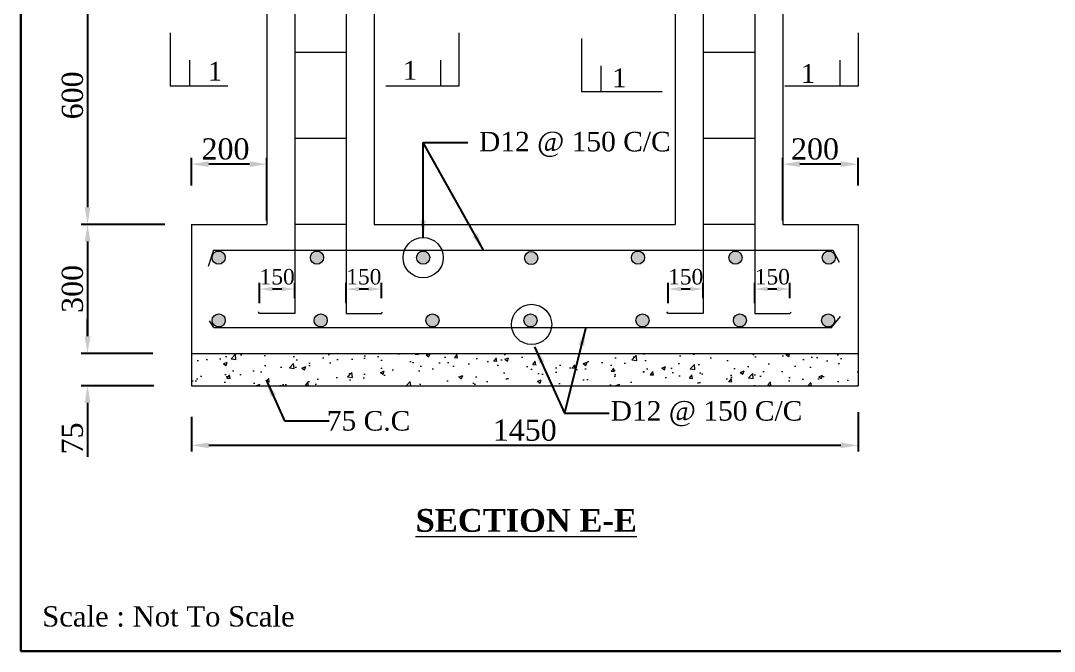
# Model space of a CAD drawing. Header units: metres. Extents: x -2434 to 11656, y -15288 to 8109.
# Drawn here: x 3412.6 to 3472.7, y -14094.6 to -14057.9 of the extents above; entities that cross this region are included whole.
import ezdxf

# ---------------------------------------------------------------- set-up
doc = ezdxf.new("R2010")
doc.units = ezdxf.units.M
doc.layers.add('Blocks', color=11, linetype='Continuous', lineweight=9)
doc.layers.add('LINE', color=7, linetype='Continuous')
doc.styles.get("Standard").update_dxf_attribs({"font": 'times.ttf'})
doc.styles.add('TIMES', font='ARIALN.TTF')
doc.dimstyles.get("Standard").update_dxf_attribs({"dimtxt": 0.5, "dimasz": 0.4075, "dimexe": 0.364, "dimexo": 0.219, "dimgap": 0.09, "dimtad": 0, "dimdec": 0, "dimlfac": 1000, "dimzin": 0, "dimdsep": 46, "dimtxsty": 'Standard', "dimcen": 0.09, "dimadec": 0, "dimazin": 0, "dimtfac": 1, "dimtdec": 0, "dimtofl": 0, "dimtmove": 0, "dimatfit": 3, "dimfxl": 1, "dimtolj": 1, "dimtzin": 0, "dimarcsym": 0})
pattern_1 = [(50, (1477.457, -13555.9205), (2.2773084, -0.1992386), [0.238125, -2.619375]), (355, (1477.457, -13555.9205), (-0.4405353, 2.388208), [0.1905, -2.0955]), (100.451, (1477.6468, -13555.937), (1.8367813, 2.1889586), [0.202375, -2.226125]), (46.1842, (1477.457, -13555.2855), (3.388488, -0.525529), [0.3571875, -3.9290625]), (96.6356, (1477.7394, -13555.3293), (2.967553, 3.0928194), [0.3035625, -3.3391875]), (351.184, (1477.457, -13555.2855), (2.9675576, 3.092814), [0.28575, -3.14325]), (21, (1477.7745, -13555.4442), (1.895186, -1.278319), [0.238125, -2.619375]), (326, (1477.7745, -13555.4442), (0.7725254, 2.3023496), [0.1905, -2.0955]), (71.4514, (1477.9324, -13555.5507), (2.6677061, 1.0240357), [0.202375, -2.226125]), (37.5, (1477.457, -13555.9205), (0.03860754, 1.056938), [0, -2.0701, 0, -2.12725, 0, -2.1034375]), (7.5, (1477.457, -13555.9205), (0.8352458, 1.2522572), [0, -1.21285, 0, -2.022475, 0, -0.8016875]), (327.5, (1476.749, -13555.9205), (1.69488244, -0.0716093), [0, -0.79375, 0, -2.4765, 0, -3.286125]), (317.5, (1476.4315, -13555.9205), (1.8516148, 0.3178311), [0, -1.031875, 0, -1.64465, 0, -2.333625])]

# ---------------------------------------------------------------- blocks, each defined once
blk = doc.blocks.new('*D1451')
at = {"layer": 'Blocks', "color": 0, "linetype": 'ByBlock', "lineweight": -2, "ltscale": 0.5}
for p, q in [((3420.971, -14069.789), (3416.12, -14069.789)), ((3416.484, -14070.789), (3416.484, -14076.289)), ((3420.279, -14077.289), (3416.12, -14077.289))]:
    blk.add_line(p, q, dxfattribs=at)
at = {"layer": 'Blocks', "color": 0, "linetype": 'ByBlock', "lineweight": -3, "ltscale": 0.5}
for points in [[(3416.317, -14070.789), (3416.651, -14070.789), (3416.484, -14069.789)], [(3416.317, -14076.289), (3416.651, -14076.289), (3416.484, -14077.289)]]:
    blk.add_solid(points, dxfattribs=at)
at = {"layer": 'Defpoints', "color": 0, "linetype": 'ByBlock', "lineweight": -3, "ltscale": 0.5}
for p in [(3421.19, -14069.789), (3416.484, -14077.289), (3420.498, -14077.289)]:
    blk.add_point(p, dxfattribs=at)
at = {"layer": 'Blocks', "color": 0, "linetype": 'ByBlock', "lineweight": 13, "ltscale": 0.5, "insert": (3415.609, -14073.539), "char_height": 1.23, "attachment_point": 5, "rotation": 90}
blk.add_mtext('\\A1;{\\fTimes New Roman|b0|i0|c0|p18;300}', dxfattribs=at)
blk = doc.blocks.new('*D1452')
at = {"layer": 'Blocks', "color": 0, "linetype": 'ByBlock', "lineweight": -2, "ltscale": 0.5}
for p, q in [((3423.763, -14054.789), (3416.12, -14054.789)), ((3416.484, -14055.789), (3416.484, -14068.789)), ((3420.971, -14069.789), (3416.12, -14069.789))]:
    blk.add_line(p, q, dxfattribs=at)
at = {"layer": 'Blocks', "color": 0, "linetype": 'ByBlock', "lineweight": -3, "ltscale": 0.5}
for points in [[(3416.317, -14055.789), (3416.651, -14055.789), (3416.484, -14054.789)], [(3416.317, -14068.789), (3416.651, -14068.789), (3416.484, -14069.789)]]:
    blk.add_solid(points, dxfattribs=at)
at = {"layer": 'Defpoints', "color": 0, "linetype": 'ByBlock', "lineweight": -3, "ltscale": 0.5}
for p in [(3423.982, -14054.789), (3416.484, -14069.789), (3421.19, -14069.789)]:
    blk.add_point(p, dxfattribs=at)
at = {"layer": 'Blocks', "color": 0, "linetype": 'ByBlock', "lineweight": 13, "ltscale": 0.5, "insert": (3415.609, -14062.289), "char_height": 1.23, "attachment_point": 5, "rotation": 90}
blk.add_mtext('\\A1;{\\fTimes New Roman|b0|i0|c0|p18;600}', dxfattribs=at)
blk = doc.blocks.new('*D1455')
at = {"layer": 'Blocks', "color": 0, "linetype": 'ByBlock', "lineweight": -2, "ltscale": 0.5}
for p, q in [((3416.484, -14076.289), (3416.484, -14075.289)), ((3419.723, -14077.289), (3416.12, -14077.289)), ((3420.342, -14079.164), (3416.12, -14079.164)), ((3416.484, -14080.164), (3416.484, -14083.293))]:
    blk.add_line(p, q, dxfattribs=at)
at = {"layer": 'Blocks', "color": 0, "linetype": 'ByBlock', "lineweight": -3, "ltscale": 0.5}
for points in [[(3416.317, -14076.289), (3416.651, -14076.289), (3416.484, -14077.289)], [(3416.317, -14080.164), (3416.651, -14080.164), (3416.484, -14079.164)]]:
    blk.add_solid(points, dxfattribs=at)
at = {"layer": 'Defpoints', "color": 0, "linetype": 'ByBlock', "lineweight": -3, "ltscale": 0.5}
for p in [(3419.942, -14077.289), (3416.484, -14079.164), (3420.561, -14079.164)]:
    blk.add_point(p, dxfattribs=at)
at = {"layer": 'Blocks', "color": 0, "linetype": 'ByBlock', "lineweight": 13, "ltscale": 0.5, "insert": (3415.607, -14082.229), "char_height": 1.23, "attachment_point": 5, "rotation": 90}
blk.add_mtext('\\A1;{\\fTimes New Roman|b0|i0|c0|p18;75}', dxfattribs=at)
blk = doc.blocks.new('*D1456')
at = {"layer": 'Blocks', "color": 0, "linetype": 'ByBlock', "lineweight": -2, "ltscale": 0.5}
for p, q in [((3461.277, -14080.708), (3461.277, -14082.994)), ((3422.527, -14080.982), (3422.527, -14082.994)), ((3460.277, -14082.63), (3423.527, -14082.63))]:
    blk.add_line(p, q, dxfattribs=at)
at = {"layer": 'Blocks', "color": 0, "linetype": 'ByBlock', "lineweight": -3, "ltscale": 0.5}
for points in [[(3423.527, -14082.464), (3423.527, -14082.797), (3422.527, -14082.63)], [(3460.277, -14082.464), (3460.277, -14082.797), (3461.277, -14082.63)]]:
    blk.add_solid(points, dxfattribs=at)
at = {"layer": 'Defpoints', "color": 0, "linetype": 'ByBlock', "lineweight": -3, "ltscale": 0.5}
for p in [(3422.527, -14080.763), (3461.277, -14080.489), (3422.527, -14082.63)]:
    blk.add_point(p, dxfattribs=at)
at = {"layer": 'Blocks', "color": 0, "linetype": 'ByBlock', "lineweight": 13, "ltscale": 0.5, "insert": (3441.902, -14081.755), "char_height": 1.23, "attachment_point": 5}
blk.add_mtext('\\A1;1450', dxfattribs=at)
blk = doc.blocks.new('*D1457')
at = {"layer": 'Blocks', "color": 0, "linetype": 'ByBlock', "lineweight": -2, "ltscale": 0.5}
for p, q in [((3422.527, -14067.528), (3422.527, -14065.924)), ((3425.902, -14066.288), (3423.527, -14066.288)), ((3426.902, -14069.57), (3426.902, -14065.924))]:
    blk.add_line(p, q, dxfattribs=at)
at = {"layer": 'Blocks', "color": 0, "linetype": 'ByBlock', "lineweight": -3, "ltscale": 0.5}
for points in [[(3423.527, -14066.121), (3423.527, -14066.454), (3422.527, -14066.288)], [(3425.902, -14066.121), (3425.902, -14066.454), (3426.902, -14066.288)]]:
    blk.add_solid(points, dxfattribs=at)
at = {"layer": 'Defpoints', "color": 0, "linetype": 'ByBlock', "lineweight": -3, "ltscale": 0.5}
for p in [(3422.527, -14066.288), (3422.527, -14067.747), (3426.902, -14069.789)]:
    blk.add_point(p, dxfattribs=at)
at = {"layer": 'Blocks', "color": 0, "linetype": 'ByBlock', "lineweight": 13, "ltscale": 0.5, "insert": (3424.505, -14065.412), "char_height": 1.23, "attachment_point": 5}
blk.add_mtext('\\A1;{\\fTimes New Roman|b0|i0|c0|p18;200}', dxfattribs=at)
blk = doc.blocks.new('*D1458')
at = {"layer": 'Blocks', "color": 0, "linetype": 'ByBlock', "lineweight": -2, "ltscale": 0.5}
for p, q in [((3456.902, -14069.57), (3456.902, -14065.924)), ((3460.277, -14066.288), (3457.902, -14066.288)), ((3461.277, -14067.528), (3461.277, -14065.924))]:
    blk.add_line(p, q, dxfattribs=at)
at = {"layer": 'Blocks', "color": 0, "linetype": 'ByBlock', "lineweight": -3, "ltscale": 0.5}
for points in [[(3457.902, -14066.121), (3457.902, -14066.454), (3456.902, -14066.288)], [(3460.277, -14066.121), (3460.277, -14066.454), (3461.277, -14066.288)]]:
    blk.add_solid(points, dxfattribs=at)
at = {"layer": 'Defpoints', "color": 0, "linetype": 'ByBlock', "lineweight": -3, "ltscale": 0.5}
for p in [(3456.902, -14066.288), (3461.277, -14067.747), (3456.902, -14069.789)]:
    blk.add_point(p, dxfattribs=at)
at = {"layer": 'Blocks', "color": 0, "linetype": 'ByBlock', "lineweight": 13, "ltscale": 0.5, "insert": (3458.777, -14065.412), "char_height": 1.23, "attachment_point": 5}
blk.add_mtext('\\A1;{\\fTimes New Roman|b0|i0|c0|p18;200}', dxfattribs=at)
blk = doc.blocks.new('*D1472')
at = {"layer": 'Blocks', "color": 0, "linetype": 'ByBlock', "lineweight": -2, "ltscale": 0.5}
for p, q in [((3455.277, -14074.376), (3455.277, -14073.182)), ((3456.566, -14073.546), (3456.027, -14073.546)), ((3457.316, -14074.072), (3457.316, -14073.182))]:
    blk.add_line(p, q, dxfattribs=at)
at = {"layer": 'Blocks', "color": 0, "linetype": 'ByBlock', "lineweight": -3, "ltscale": 0.5}
for points in [[(3456.027, -14073.421), (3456.027, -14073.671), (3455.277, -14073.546)], [(3456.566, -14073.421), (3456.566, -14073.671), (3457.316, -14073.546)]]:
    blk.add_solid(points, dxfattribs=at)
at = {"layer": 'Defpoints', "color": 0, "linetype": 'ByBlock', "lineweight": -3, "ltscale": 0.5}
for p in [(3455.277, -14073.546), (3457.316, -14074.291), (3455.277, -14074.595)]:
    blk.add_point(p, dxfattribs=at)
at = {"layer": 'Blocks', "color": 0, "linetype": 'ByBlock', "lineweight": 13, "ltscale": 0.5, "insert": (3456.297, -14072.838), "char_height": 0.9, "attachment_point": 5}
blk.add_mtext('\\A1;150', dxfattribs=at)
blk = doc.blocks.new('*D1473')
at = {"layer": 'Blocks', "color": 0, "linetype": 'ByBlock', "lineweight": -2, "ltscale": 0.5}
for p, q in [((3450.238, -14074.376), (3450.238, -14073.182)), ((3451.527, -14073.546), (3450.988, -14073.546)), ((3452.277, -14074.072), (3452.277, -14073.182))]:
    blk.add_line(p, q, dxfattribs=at)
at = {"layer": 'Blocks', "color": 0, "linetype": 'ByBlock', "lineweight": -3, "ltscale": 0.5}
for points in [[(3450.988, -14073.421), (3450.988, -14073.671), (3450.238, -14073.546)], [(3451.527, -14073.421), (3451.527, -14073.671), (3452.277, -14073.546)]]:
    blk.add_solid(points, dxfattribs=at)
at = {"layer": 'Defpoints', "color": 0, "linetype": 'ByBlock', "lineweight": -3, "ltscale": 0.5}
for p in [(3450.238, -14073.546), (3452.277, -14074.291), (3450.238, -14074.595)]:
    blk.add_point(p, dxfattribs=at)
at = {"layer": 'Blocks', "color": 0, "linetype": 'ByBlock', "lineweight": 13, "ltscale": 0.5, "insert": (3451.258, -14072.838), "char_height": 0.9, "attachment_point": 5}
blk.add_mtext('\\A1;150', dxfattribs=at)
blk = doc.blocks.new('*D1474')
at = {"layer": 'Blocks', "color": 0, "linetype": 'ByBlock', "lineweight": -2, "ltscale": 0.5}
for p, q in [((3431.527, -14074.376), (3431.527, -14073.182)), ((3432.816, -14073.546), (3432.277, -14073.546)), ((3433.566, -14074.072), (3433.566, -14073.182))]:
    blk.add_line(p, q, dxfattribs=at)
at = {"layer": 'Blocks', "color": 0, "linetype": 'ByBlock', "lineweight": -3, "ltscale": 0.5}
for points in [[(3432.277, -14073.421), (3432.277, -14073.671), (3431.527, -14073.546)], [(3432.816, -14073.421), (3432.816, -14073.671), (3433.566, -14073.546)]]:
    blk.add_solid(points, dxfattribs=at)
at = {"layer": 'Defpoints', "color": 0, "linetype": 'ByBlock', "lineweight": -3, "ltscale": 0.5}
for p in [(3431.527, -14073.546), (3433.566, -14074.291), (3431.527, -14074.595)]:
    blk.add_point(p, dxfattribs=at)
at = {"layer": 'Blocks', "color": 0, "linetype": 'ByBlock', "lineweight": 13, "ltscale": 0.5, "insert": (3432.547, -14072.838), "char_height": 0.9, "attachment_point": 5}
blk.add_mtext('\\A1;150', dxfattribs=at)
blk = doc.blocks.new('*D1475')
at = {"layer": 'Blocks', "color": 0, "linetype": 'ByBlock', "lineweight": -2, "ltscale": 0.5}
for p, q in [((3426.488, -14074.376), (3426.488, -14073.182)), ((3427.777, -14073.546), (3427.238, -14073.546)), ((3428.527, -14074.072), (3428.527, -14073.182))]:
    blk.add_line(p, q, dxfattribs=at)
at = {"layer": 'Blocks', "color": 0, "linetype": 'ByBlock', "lineweight": -3, "ltscale": 0.5}
for points in [[(3427.238, -14073.421), (3427.238, -14073.671), (3426.488, -14073.546)], [(3427.777, -14073.421), (3427.777, -14073.671), (3428.527, -14073.546)]]:
    blk.add_solid(points, dxfattribs=at)
at = {"layer": 'Defpoints', "color": 0, "linetype": 'ByBlock', "lineweight": -3, "ltscale": 0.5}
for p in [(3426.488, -14073.546), (3428.527, -14074.291), (3426.488, -14074.595)]:
    blk.add_point(p, dxfattribs=at)
at = {"layer": 'Blocks', "color": 0, "linetype": 'ByBlock', "lineweight": 13, "ltscale": 0.5, "insert": (3427.508, -14072.838), "char_height": 0.9, "attachment_point": 5}
blk.add_mtext('\\A1;150', dxfattribs=at)
blk = doc.blocks.new('*D1489')
at = {"layer": 'Blocks', "color": 0, "linetype": 'ByBlock', "lineweight": -2, "ltscale": 0.5}
for p, q in [((3420.971, -14069.789), (3416.12, -14069.789)), ((3416.484, -14070.789), (3416.484, -14076.289)), ((3420.279, -14077.289), (3416.12, -14077.289))]:
    blk.add_line(p, q, dxfattribs=at)
at = {"layer": 'Blocks', "color": 0, "linetype": 'ByBlock', "lineweight": -3, "ltscale": 0.5}
for points in [[(3416.317, -14070.789), (3416.651, -14070.789), (3416.484, -14069.789)], [(3416.317, -14076.289), (3416.651, -14076.289), (3416.484, -14077.289)]]:
    blk.add_solid(points, dxfattribs=at)
at = {"layer": 'Defpoints', "color": 0, "linetype": 'ByBlock', "lineweight": -3, "ltscale": 0.5}
for p in [(3421.19, -14069.789), (3416.484, -14077.289), (3420.498, -14077.289)]:
    blk.add_point(p, dxfattribs=at)
at = {"layer": 'Blocks', "color": 0, "linetype": 'ByBlock', "lineweight": 13, "ltscale": 0.5, "insert": (3415.609, -14073.539), "char_height": 1.23, "attachment_point": 5, "rotation": 90}
blk.add_mtext('\\A1;{\\fTimes New Roman|b0|i0|c0|p18;300}', dxfattribs=at)
blk = doc.blocks.new('*D1490')
at = {"layer": 'Blocks', "color": 0, "linetype": 'ByBlock', "lineweight": -2, "ltscale": 0.5}
for p, q in [((3423.763, -14054.789), (3416.12, -14054.789)), ((3416.484, -14055.789), (3416.484, -14068.789)), ((3420.971, -14069.789), (3416.12, -14069.789))]:
    blk.add_line(p, q, dxfattribs=at)
at = {"layer": 'Blocks', "color": 0, "linetype": 'ByBlock', "lineweight": -3, "ltscale": 0.5}
for points in [[(3416.317, -14055.789), (3416.651, -14055.789), (3416.484, -14054.789)], [(3416.317, -14068.789), (3416.651, -14068.789), (3416.484, -14069.789)]]:
    blk.add_solid(points, dxfattribs=at)
at = {"layer": 'Defpoints', "color": 0, "linetype": 'ByBlock', "lineweight": -3, "ltscale": 0.5}
for p in [(3423.982, -14054.789), (3416.484, -14069.789), (3421.19, -14069.789)]:
    blk.add_point(p, dxfattribs=at)
at = {"layer": 'Blocks', "color": 0, "linetype": 'ByBlock', "lineweight": 13, "ltscale": 0.5, "insert": (3415.609, -14062.289), "char_height": 1.23, "attachment_point": 5, "rotation": 90}
blk.add_mtext('\\A1;{\\fTimes New Roman|b0|i0|c0|p18;600}', dxfattribs=at)
blk = doc.blocks.new('*D1493')
at = {"layer": 'Blocks', "color": 0, "linetype": 'ByBlock', "lineweight": -2, "ltscale": 0.5}
for p, q in [((3416.484, -14076.289), (3416.484, -14075.289)), ((3419.723, -14077.289), (3416.12, -14077.289)), ((3420.342, -14079.164), (3416.12, -14079.164)), ((3416.484, -14080.164), (3416.484, -14083.293))]:
    blk.add_line(p, q, dxfattribs=at)
at = {"layer": 'Blocks', "color": 0, "linetype": 'ByBlock', "lineweight": -3, "ltscale": 0.5}
for points in [[(3416.317, -14076.289), (3416.651, -14076.289), (3416.484, -14077.289)], [(3416.317, -14080.164), (3416.651, -14080.164), (3416.484, -14079.164)]]:
    blk.add_solid(points, dxfattribs=at)
at = {"layer": 'Defpoints', "color": 0, "linetype": 'ByBlock', "lineweight": -3, "ltscale": 0.5}
for p in [(3419.942, -14077.289), (3416.484, -14079.164), (3420.561, -14079.164)]:
    blk.add_point(p, dxfattribs=at)
at = {"layer": 'Blocks', "color": 0, "linetype": 'ByBlock', "lineweight": 13, "ltscale": 0.5, "insert": (3415.607, -14082.229), "char_height": 1.23, "attachment_point": 5, "rotation": 90}
blk.add_mtext('\\A1;{\\fTimes New Roman|b0|i0|c0|p18;75}', dxfattribs=at)
blk = doc.blocks.new('*D1494')
at = {"layer": 'Blocks', "color": 0, "linetype": 'ByBlock', "lineweight": -2, "ltscale": 0.5}
for p, q in [((3461.277, -14080.708), (3461.277, -14082.994)), ((3422.527, -14080.982), (3422.527, -14082.994)), ((3460.277, -14082.63), (3423.527, -14082.63))]:
    blk.add_line(p, q, dxfattribs=at)
at = {"layer": 'Blocks', "color": 0, "linetype": 'ByBlock', "lineweight": -3, "ltscale": 0.5}
for points in [[(3423.527, -14082.464), (3423.527, -14082.797), (3422.527, -14082.63)], [(3460.277, -14082.464), (3460.277, -14082.797), (3461.277, -14082.63)]]:
    blk.add_solid(points, dxfattribs=at)
at = {"layer": 'Defpoints', "color": 0, "linetype": 'ByBlock', "lineweight": -3, "ltscale": 0.5}
for p in [(3422.527, -14080.763), (3461.277, -14080.489), (3422.527, -14082.63)]:
    blk.add_point(p, dxfattribs=at)
at = {"layer": 'Blocks', "color": 0, "linetype": 'ByBlock', "lineweight": 13, "ltscale": 0.5, "insert": (3441.902, -14081.755), "char_height": 1.23, "attachment_point": 5}
blk.add_mtext('\\A1;1450', dxfattribs=at)
blk = doc.blocks.new('*D1495')
at = {"layer": 'Blocks', "color": 0, "linetype": 'ByBlock', "lineweight": -2, "ltscale": 0.5}
for p, q in [((3422.527, -14067.528), (3422.527, -14065.924)), ((3425.902, -14066.288), (3423.527, -14066.288)), ((3426.902, -14069.57), (3426.902, -14065.924))]:
    blk.add_line(p, q, dxfattribs=at)
at = {"layer": 'Blocks', "color": 0, "linetype": 'ByBlock', "lineweight": -3, "ltscale": 0.5}
for points in [[(3423.527, -14066.121), (3423.527, -14066.454), (3422.527, -14066.288)], [(3425.902, -14066.121), (3425.902, -14066.454), (3426.902, -14066.288)]]:
    blk.add_solid(points, dxfattribs=at)
at = {"layer": 'Defpoints', "color": 0, "linetype": 'ByBlock', "lineweight": -3, "ltscale": 0.5}
for p in [(3422.527, -14066.288), (3422.527, -14067.747), (3426.902, -14069.789)]:
    blk.add_point(p, dxfattribs=at)
at = {"layer": 'Blocks', "color": 0, "linetype": 'ByBlock', "lineweight": 13, "ltscale": 0.5, "insert": (3424.505, -14065.412), "char_height": 1.23, "attachment_point": 5}
blk.add_mtext('\\A1;{\\fTimes New Roman|b0|i0|c0|p18;200}', dxfattribs=at)
blk = doc.blocks.new('*D1496')
at = {"layer": 'Blocks', "color": 0, "linetype": 'ByBlock', "lineweight": -2, "ltscale": 0.5}
for p, q in [((3456.902, -14069.57), (3456.902, -14065.924)), ((3460.277, -14066.288), (3457.902, -14066.288)), ((3461.277, -14067.528), (3461.277, -14065.924))]:
    blk.add_line(p, q, dxfattribs=at)
at = {"layer": 'Blocks', "color": 0, "linetype": 'ByBlock', "lineweight": -3, "ltscale": 0.5}
for points in [[(3457.902, -14066.121), (3457.902, -14066.454), (3456.902, -14066.288)], [(3460.277, -14066.121), (3460.277, -14066.454), (3461.277, -14066.288)]]:
    blk.add_solid(points, dxfattribs=at)
at = {"layer": 'Defpoints', "color": 0, "linetype": 'ByBlock', "lineweight": -3, "ltscale": 0.5}
for p in [(3456.902, -14066.288), (3461.277, -14067.747), (3456.902, -14069.789)]:
    blk.add_point(p, dxfattribs=at)
at = {"layer": 'Blocks', "color": 0, "linetype": 'ByBlock', "lineweight": 13, "ltscale": 0.5, "insert": (3458.777, -14065.412), "char_height": 1.23, "attachment_point": 5}
blk.add_mtext('\\A1;{\\fTimes New Roman|b0|i0|c0|p18;200}', dxfattribs=at)
blk = doc.blocks.new('*D1511')
at = {"layer": 'Blocks', "color": 0, "linetype": 'ByBlock', "lineweight": -2, "ltscale": 0.5}
for p, q in [((3455.277, -14074.376), (3455.277, -14073.182)), ((3456.566, -14073.546), (3456.027, -14073.546)), ((3457.316, -14074.072), (3457.316, -14073.182))]:
    blk.add_line(p, q, dxfattribs=at)
at = {"layer": 'Blocks', "color": 0, "linetype": 'ByBlock', "lineweight": -3, "ltscale": 0.5}
for points in [[(3456.027, -14073.421), (3456.027, -14073.671), (3455.277, -14073.546)], [(3456.566, -14073.421), (3456.566, -14073.671), (3457.316, -14073.546)]]:
    blk.add_solid(points, dxfattribs=at)
at = {"layer": 'Defpoints', "color": 0, "linetype": 'ByBlock', "lineweight": -3, "ltscale": 0.5}
for p in [(3455.277, -14073.546), (3457.316, -14074.291), (3455.277, -14074.595)]:
    blk.add_point(p, dxfattribs=at)
at = {"layer": 'Blocks', "color": 0, "linetype": 'ByBlock', "lineweight": 13, "ltscale": 0.5, "insert": (3456.297, -14072.838), "char_height": 0.9, "attachment_point": 5}
blk.add_mtext('\\A1;150', dxfattribs=at)
blk = doc.blocks.new('*D1512')
at = {"layer": 'Blocks', "color": 0, "linetype": 'ByBlock', "lineweight": -2, "ltscale": 0.5}
for p, q in [((3450.238, -14074.376), (3450.238, -14073.182)), ((3451.527, -14073.546), (3450.988, -14073.546)), ((3452.277, -14074.072), (3452.277, -14073.182))]:
    blk.add_line(p, q, dxfattribs=at)
at = {"layer": 'Blocks', "color": 0, "linetype": 'ByBlock', "lineweight": -3, "ltscale": 0.5}
for points in [[(3450.988, -14073.421), (3450.988, -14073.671), (3450.238, -14073.546)], [(3451.527, -14073.421), (3451.527, -14073.671), (3452.277, -14073.546)]]:
    blk.add_solid(points, dxfattribs=at)
at = {"layer": 'Defpoints', "color": 0, "linetype": 'ByBlock', "lineweight": -3, "ltscale": 0.5}
for p in [(3450.238, -14073.546), (3452.277, -14074.291), (3450.238, -14074.595)]:
    blk.add_point(p, dxfattribs=at)
at = {"layer": 'Blocks', "color": 0, "linetype": 'ByBlock', "lineweight": 13, "ltscale": 0.5, "insert": (3451.258, -14072.838), "char_height": 0.9, "attachment_point": 5}
blk.add_mtext('\\A1;150', dxfattribs=at)
blk = doc.blocks.new('*D1513')
at = {"layer": 'Blocks', "color": 0, "linetype": 'ByBlock', "lineweight": -2, "ltscale": 0.5}
for p, q in [((3431.527, -14074.376), (3431.527, -14073.182)), ((3432.816, -14073.546), (3432.277, -14073.546)), ((3433.566, -14074.072), (3433.566, -14073.182))]:
    blk.add_line(p, q, dxfattribs=at)
at = {"layer": 'Blocks', "color": 0, "linetype": 'ByBlock', "lineweight": -3, "ltscale": 0.5}
for points in [[(3432.277, -14073.421), (3432.277, -14073.671), (3431.527, -14073.546)], [(3432.816, -14073.421), (3432.816, -14073.671), (3433.566, -14073.546)]]:
    blk.add_solid(points, dxfattribs=at)
at = {"layer": 'Defpoints', "color": 0, "linetype": 'ByBlock', "lineweight": -3, "ltscale": 0.5}
for p in [(3431.527, -14073.546), (3433.566, -14074.291), (3431.527, -14074.595)]:
    blk.add_point(p, dxfattribs=at)
at = {"layer": 'Blocks', "color": 0, "linetype": 'ByBlock', "lineweight": 13, "ltscale": 0.5, "insert": (3432.547, -14072.838), "char_height": 0.9, "attachment_point": 5}
blk.add_mtext('\\A1;150', dxfattribs=at)
blk = doc.blocks.new('*D1514')
at = {"layer": 'Blocks', "color": 0, "linetype": 'ByBlock', "lineweight": -2, "ltscale": 0.5}
for p, q in [((3426.488, -14074.376), (3426.488, -14073.182)), ((3427.777, -14073.546), (3427.238, -14073.546)), ((3428.527, -14074.072), (3428.527, -14073.182))]:
    blk.add_line(p, q, dxfattribs=at)
at = {"layer": 'Blocks', "color": 0, "linetype": 'ByBlock', "lineweight": -3, "ltscale": 0.5}
for points in [[(3427.238, -14073.421), (3427.238, -14073.671), (3426.488, -14073.546)], [(3427.777, -14073.421), (3427.777, -14073.671), (3428.527, -14073.546)]]:
    blk.add_solid(points, dxfattribs=at)
at = {"layer": 'Defpoints', "color": 0, "linetype": 'ByBlock', "lineweight": -3, "ltscale": 0.5}
for p in [(3426.488, -14073.546), (3428.527, -14074.291), (3426.488, -14074.595)]:
    blk.add_point(p, dxfattribs=at)
at = {"layer": 'Blocks', "color": 0, "linetype": 'ByBlock', "lineweight": 13, "ltscale": 0.5, "insert": (3427.508, -14072.838), "char_height": 0.9, "attachment_point": 5}
blk.add_mtext('\\A1;150', dxfattribs=at)

msp = doc.modelspace()

# ---------------------------------------------------------------- hatches: boundary and pattern name
at = {"layer": 'Blocks', "linetype": 'ByBlock', "lineweight": 13, "ltscale": 0.5}
for points in [[(3424.488496, -14071.721739, 1), (3423.723142, -14071.721739, 1)], [(3424.488496, -14071.721739, 1), (3423.723142, -14071.721739, 1)], [(3430.203943, -14071.721739, 1), (3429.438589, -14071.721739, 1)], [(3430.203943, -14071.721739, 1), (3429.438589, -14071.721739, 1)], [(3436.378511, -14071.719975, 1), (3435.613157, -14071.719975, 1)], [(3436.378511, -14071.719975, 1), (3435.613157, -14071.719975, 1)], [(3441.889343, -14071.745352, 1), (3442.654697, -14071.745352, 1)], [(3441.889343, -14071.745352, 1), (3442.654697, -14071.745352, 1)], [(3448.866301, -14071.721739, 1), (3448.100947, -14071.721739, 1)], [(3448.866301, -14071.721739, 1), (3448.100947, -14071.721739, 1)], [(3454.532685, -14071.721739, 1), (3453.767331, -14071.721739, 1)], [(3454.532685, -14071.721739, 1), (3453.767331, -14071.721739, 1)], [(3459.957838, -14071.721739, 1), (3459.192484, -14071.721739, 1)], [(3459.957838, -14071.721739, 1), (3459.192484, -14071.721739, 1)], [(3424.492082, -14075.369288, 1), (3423.726728, -14075.369288, 1)], [(3424.492082, -14075.369288, 1), (3423.726728, -14075.369288, 1)], [(3430.420473, -14075.369288, 1), (3429.655119, -14075.369288, 1)], [(3430.420473, -14075.369288, 1), (3429.655119, -14075.369288, 1)], [(3436.923484, -14075.369288, 1), (3436.15813, -14075.369288, 1)], [(3436.923484, -14075.369288, 1), (3436.15813, -14075.369288, 1)], [(3442.614074, -14075.369288, 1), (3441.84872, -14075.369288, 1)], [(3442.614074, -14075.369288, 1), (3441.84872, -14075.369288, 1)], [(3449.130008, -14075.369288, 1), (3448.364654, -14075.369288, 1)], [(3449.130008, -14075.369288, 1), (3448.364654, -14075.369288, 1)], [(3454.793362, -14075.369288, 1), (3454.028008, -14075.369288, 1)], [(3454.793362, -14075.369288, 1), (3454.028008, -14075.369288, 1)], [(3459.924944, -14075.369288, 1), (3459.159591, -14075.369288, 1)], [(3459.924944, -14075.369288, 1), (3459.159591, -14075.369288, 1)]]:
    msp.add_hatch(color=0, dxfattribs=at).paths.add_polyline_path(points)
h = msp.add_hatch(dxfattribs=at)
h.set_pattern_fill('AR-CONC', color=0, scale=0.0125, style=0)
h.set_pattern_definition(pattern_1)
h.paths.add_polyline_path([(3461.277365, -14077.2893), (3422.527365, -14077.2893), (3422.527365, -14079.1643), (3461.277365, -14079.1643)])
h = msp.add_hatch(dxfattribs=at)
h.set_pattern_fill('AR-CONC', color=0, scale=0.0125, style=0)
h.set_pattern_definition(pattern_1)
h.paths.add_polyline_path([(3461.277365, -14077.2893), (3422.527365, -14077.2893), (3422.527365, -14079.1643), (3461.277365, -14079.1643)])

# ---------------------------------------------------------------- linework, layer by layer
at = {"layer": 'Blocks', "color": 0, "linetype": 'ByBlock', "lineweight": 13, "ltscale": 0.5}
for p, q in [((3428.527365, -14031.8551), (3428.527365, -14074.973675)), ((3428.527365, -14031.8551), (3428.527365, -14074.973675)), ((3431.527365, -14031.797243), (3431.527365, -14074.973675)), ((3431.527365, -14031.797243), (3431.527365, -14074.973675)), ((3452.277365, -14031.8551), (3452.277365, -14074.973675)), ((3452.277365, -14031.8551), (3452.277365, -14074.973675)), ((3455.277365, -14031.797243), (3455.277365, -14074.973675)), ((3455.277365, -14031.797243), (3455.277365, -14074.973675)), ((3426.902365, -14054.7893), (3426.902365, -14069.7893)), ((3426.902365, -14054.7893), (3426.902365, -14069.7893)), ((3433.152365, -14054.7893), (3433.152365, -14069.7893)), ((3433.152365, -14054.7893), (3433.152365, -14069.7893)), ((3450.652365, -14054.7893), (3450.652365, -14069.7893)), ((3450.652365, -14054.7893), (3450.652365, -14069.7893)), ((3456.902365, -14054.7893), (3456.902365, -14069.7893)), ((3456.902365, -14054.7893), (3456.902365, -14069.7893)), ((3421.288467, -14058.649916), (3421.288467, -14061.727797)), ((3421.288467, -14058.649916), (3421.288467, -14061.727797)), ((3438.09693, -14061.727797), (3438.09693, -14058.649916)), ((3438.09693, -14061.727797), (3438.09693, -14058.649916)), ((3461.295918, -14061.727797), (3461.295918, -14058.649916)), ((3461.295918, -14061.727797), (3461.295918, -14058.649916)), ((3445.197809, -14058.985813), (3445.197809, -14062.063694)), ((3445.197809, -14058.985813), (3445.197809, -14062.063694)), ((3428.527365, -14059.779512), (3431.527365, -14059.779512)), ((3428.527365, -14059.779512), (3431.527365, -14059.779512)), ((3452.277365, -14059.779512), (3455.277365, -14059.779512)), ((3452.277365, -14059.779512), (3455.277365, -14059.779512)), ((3422.433937, -14061.727797), (3422.433937, -14060.235787)), ((3422.433937, -14061.727797), (3422.433937, -14060.235787)), ((3437.01292, -14060.235787), (3437.01292, -14061.727797)), ((3437.01292, -14060.235787), (3437.01292, -14061.727797)), ((3460.211908, -14060.235787), (3460.211908, -14061.727797)), ((3460.211908, -14060.235787), (3460.211908, -14061.727797)), ((3446.343279, -14062.063694), (3446.343279, -14060.571684)), ((3446.343279, -14062.063694), (3446.343279, -14060.571684)), ((3421.288467, -14061.727797), (3424.636366, -14061.727797)), ((3421.288467, -14061.727797), (3424.636366, -14061.727797)), ((3433.830974, -14061.727797), (3438.09693, -14061.727797)), ((3433.830974, -14061.727797), (3438.09693, -14061.727797)), ((3445.197809, -14062.063694), (3449.896424, -14062.063694)), ((3445.197809, -14062.063694), (3449.896424, -14062.063694)), ((3457.029962, -14061.727797), (3461.295918, -14061.727797)), ((3457.029962, -14061.727797), (3461.295918, -14061.727797)), ((3428.527365, -14064.779512), (3431.527365, -14064.779512)), ((3428.527365, -14064.779512), (3431.527365, -14064.779512)), ((3452.277365, -14064.779512), (3455.277365, -14064.779512)), ((3452.277365, -14064.779512), (3455.277365, -14064.779512)), ((3422.527365, -14069.7893), (3422.527365, -14079.1643)), ((3422.527365, -14069.7893), (3426.902365, -14069.7893)), ((3422.527365, -14069.7893), (3422.527365, -14079.1643)), ((3422.527365, -14069.7893), (3426.902365, -14069.7893)), ((3428.527365, -14069.779512), (3431.527365, -14069.779512)), ((3428.527365, -14069.779512), (3431.527365, -14069.779512)), ((3433.152365, -14069.7893), (3450.652365, -14069.7893)), ((3433.152365, -14069.7893), (3450.652365, -14069.7893)), ((3452.277365, -14069.779512), (3455.277365, -14069.779512)), ((3452.277365, -14069.779512), (3455.277365, -14069.779512)), ((3456.902365, -14069.7893), (3461.277365, -14069.7893)), ((3456.902365, -14069.7893), (3461.277365, -14069.7893)), ((3461.277365, -14069.7893), (3461.277365, -14079.1643)), ((3461.277365, -14069.7893), (3461.277365, -14079.1643)), ((3423.803901, -14071.2893), (3423.498274, -14072.23605)), ((3423.803901, -14071.2893), (3423.498274, -14072.23605)), ((3423.803901, -14071.2893), (3459.806469, -14071.2893)), ((3423.803901, -14071.2893), (3459.806469, -14071.2893)), ((3459.806469, -14071.2893), (3460.17371, -14071.982895)), ((3459.806469, -14071.2893), (3460.17371, -14071.982895)), ((3426.486641, -14074.973675), (3426.418318, -14074.868991)), ((3426.486641, -14074.973675), (3426.418318, -14074.868991)), ((3433.566304, -14074.973675), (3433.639048, -14074.891779)), ((3433.566304, -14074.973675), (3433.639048, -14074.891779)), ((3450.236641, -14074.973675), (3450.168318, -14074.868991)), ((3450.236641, -14074.973675), (3450.168318, -14074.868991)), ((3457.316304, -14074.973675), (3457.389048, -14074.891779)), ((3457.316304, -14074.973675), (3457.389048, -14074.891779)), ((3423.823285, -14075.7893), (3423.567215, -14075.387668)), ((3423.823285, -14075.7893), (3423.567215, -14075.387668)), ((3428.527365, -14074.973675), (3426.486641, -14074.973675)), ((3428.527365, -14074.973675), (3426.486641, -14074.973675)), ((3428.527365, -14074.973675), (3427.550489, -14074.973675)), ((3428.527365, -14074.973675), (3427.550489, -14074.973675)), ((3431.527365, -14074.973675), (3432.722271, -14074.973675)), ((3431.527365, -14074.973675), (3433.566304, -14074.973675)), ((3431.527365, -14074.973675), (3432.722271, -14074.973675)), ((3431.527365, -14074.973675), (3433.566304, -14074.973675)), ((3452.277365, -14074.973675), (3450.236641, -14074.973675)), ((3452.277365, -14074.973675), (3450.236641, -14074.973675)), ((3455.277365, -14074.973675), (3457.316304, -14074.973675)), ((3455.277365, -14074.973675), (3457.316304, -14074.973675)), ((3459.744051, -14075.7893), (3460.267012, -14075.150539)), ((3459.744051, -14075.7893), (3460.267012, -14075.150539)), ((3423.823285, -14075.7893), (3459.744051, -14075.7893)), ((3423.823285, -14075.7893), (3459.744051, -14075.7893)), ((3422.527365, -14077.2893), (3461.277365, -14077.2893)), ((3422.527365, -14077.2893), (3461.277365, -14077.2893)), ((3422.527365, -14079.1643), (3461.277365, -14079.1643)), ((3422.527365, -14079.1643), (3461.277365, -14079.1643))]:
    msp.add_line(p, q, dxfattribs=at)
for centre, radius in [((3435.995834, -14071.719975), 1.170098), ((3435.995834, -14071.719975), 1.170098), ((3424.105819, -14071.721739), 0.382677), ((3424.105819, -14071.721739), 0.382677), ((3429.821266, -14071.721739), 0.382677), ((3429.821266, -14071.721739), 0.382677), ((3435.995834, -14071.719975), 0.382677), ((3435.995834, -14071.719975), 0.382677), ((3442.27202, -14071.745352), 0.382677), ((3442.27202, -14071.745352), 0.382677), ((3448.483624, -14071.721739), 0.382677), ((3448.483624, -14071.721739), 0.382677), ((3454.150008, -14071.721739), 0.382677), ((3454.150008, -14071.721739), 0.382677), ((3459.575161, -14071.721739), 0.382677), ((3459.575161, -14071.721739), 0.382677), ((3442.298762, -14075.601899), 1.170098), ((3442.298762, -14075.601899), 1.170098), ((3424.109405, -14075.369288), 0.382677), ((3424.109405, -14075.369288), 0.382677), ((3430.037796, -14075.369288), 0.382677), ((3430.037796, -14075.369288), 0.382677), ((3436.540807, -14075.369288), 0.382677), ((3436.540807, -14075.369288), 0.382677), ((3442.231397, -14075.369288), 0.382677), ((3442.231397, -14075.369288), 0.382677), ((3448.747331, -14075.369288), 0.382677), ((3448.747331, -14075.369288), 0.382677), ((3454.410685, -14075.369288), 0.382677), ((3454.410685, -14075.369288), 0.382677), ((3459.542267, -14075.369288), 0.382677), ((3459.542267, -14075.369288), 0.382677)]:
    msp.add_circle(centre, radius, dxfattribs=at)
at = {"layer": 'LINE', "color": 1, "linetype": 'ByBlock', "lineweight": 30, "ltscale": 0.5}
msp.add_lwpolyline([(3412.596455, -14094.601588), (3412.596455, -13976.688096), (3579.342808, -13976.688096), (3579.342808, -14094.601588), (3412.596455, -14094.601588)], close=True, dxfattribs=at)
msp.add_lwpolyline([(3412.596455, -14094.601588), (3412.596455, -13976.688096), (3579.342808, -13976.688096), (3579.342808, -14094.601588), (3412.596455, -14094.601588)], close=True, dxfattribs=at)

# ---------------------------------------------------------------- texts
at = {"layer": 'Blocks', "color": 0, "linetype": 'ByBlock', "lineweight": 13, "ltscale": 0.5, "char_height": 1.09305, "width": 2.32546388, "attachment_point": 1, "style": 'TIMES'}
for insert in [(3423.484275, -14060.33932), (3423.484275, -14060.33932), (3434.815761, -14060.290079), (3434.815761, -14060.290079), (3457.955143, -14060.468969), (3457.955143, -14060.468969), (3446.988064, -14060.723471), (3446.988064, -14060.723471)]:
    msp.add_mtext('{\\fTimes New Roman|b0|i0|c0|p18;1}', dxfattribs=dict(at, insert=insert))
at = {"layer": 'Blocks', "color": 0, "linetype": 'ByBlock', "lineweight": 13, "ltscale": 0.5}
for s, insert, char_height, width, attachment_point in [('D12 @ 150 C/C', (3444.814342, -14065.873217), 1.133963, 47.12507366, 8), ('D12 @ 150 C/C', (3444.814342, -14065.873217), 1.133963, 47.12507366, 8), ('D12 @ 150 C/C', (3452.469539, -14081.522963), 1.133963, 47.12507366, 8), ('D12 @ 150 C/C', (3452.469539, -14081.522963), 1.133963, 47.12507366, 8), ('{\\fTimes New Roman|b0|i0|c0|p18;75 C.C}', (3432.821449, -14081.79645), 1.133963, 47.12507366, 8), ('{\\fTimes New Roman|b0|i0|c0|p18;75 C.C}', (3432.821449, -14081.79645), 1.133963, 47.12507366, 8), ('{\\fTimes New Roman|b1|i0|c0|p18;\\L\\C7;SECTION E-E}', (3435.558406, -14086.329873), 1.32685953, 55.69635843, 1), ('{\\fTimes New Roman|b1|i0|c0|p18;\\L\\C7;SECTION E-E}', (3435.558406, -14086.329873), 1.32685953, 55.69635843, 1), ('{\\fTimes New Roman|b0|i0|c0|p18;Scale : Not To Scale}', (3421.183206, -14093.186448), 1.18205977, 87.50339397, 8), ('{\\fTimes New Roman|b0|i0|c0|p18;Scale : Not To Scale}', (3421.183206, -14093.186448), 1.18205977, 87.50339397, 8)]:
    msp.add_mtext(s, dxfattribs=dict(at, insert=insert, char_height=char_height, width=width, attachment_point=attachment_point))

# ---------------------------------------------------------------- dimensions: what is measured, and where the dimension line sits
for base, p1, p2, text, picture, middle in [((3416.484142, -14069.7893), (3423.981863, -14054.7893), (3421.190331, -14069.7893), '{\\fTimes New Roman|b0|i0|c0|p18;600}', '*D1452', (3415.6085, -14062.2893)), ((3416.484142, -14069.7893), (3423.981863, -14054.7893), (3421.190331, -14069.7893), '{\\fTimes New Roman|b0|i0|c0|p18;600}', '*D1490', (3415.6085, -14062.2893)), ((3416.484142, -14077.2893), (3421.190331, -14069.7893), (3420.497821, -14077.2893), '{\\fTimes New Roman|b0|i0|c0|p18;300}', '*D1451', (3415.6085, -14073.5393)), ((3416.484142, -14077.2893), (3421.190331, -14069.7893), (3420.497821, -14077.2893), '{\\fTimes New Roman|b0|i0|c0|p18;300}', '*D1489', (3415.6085, -14073.5393)), ((3416.484142, -14079.1643), (3419.941502, -14077.2893), (3420.561105, -14079.1643), '{\\fTimes New Roman|b0|i0|c0|p18;75}', '*D1455', (3415.606727, -14082.228832)), ((3416.484142, -14079.1643), (3419.941502, -14077.2893), (3420.561105, -14079.1643), '{\\fTimes New Roman|b0|i0|c0|p18;75}', '*D1493', (3415.606727, -14082.228832))]:
    dim = msp.add_linear_dim(base=base, p1=p1, p2=p2, angle=90, text=text, dimstyle='Standard', override={"dimtxt": 1.23, "dimasz": 1, "dimgap": 0.25, "dimtad": 1, "dimazin": 1, "dimfxl": 700, "dimfxlon": 1}, dxfattribs=at)
    dim.commit()
    dim.dimension.update_dxf_attribs({"geometry": picture, "text_midpoint": middle})
for base, p1, p2, text, override, picture, middle in [((3422.527365, -14066.287614), (3426.902365, -14069.7893), (3422.527365, -14067.746957), '{\\fTimes New Roman|b0|i0|c0|p18;200}', {"dimtxt": 1.23, "dimasz": 1, "dimgap": 0.25, "dimtad": 1, "dimazin": 1, "dimfxl": 700, "dimfxlon": 1}, '*D1457', (3424.505404, -14066.287614)), ((3422.527365, -14066.287614), (3426.902365, -14069.7893), (3422.527365, -14067.746957), '{\\fTimes New Roman|b0|i0|c0|p18;200}', {"dimtxt": 1.23, "dimasz": 1, "dimgap": 0.25, "dimtad": 1, "dimazin": 1, "dimfxl": 700, "dimfxlon": 1}, '*D1495', (3424.505404, -14066.287614)), ((3456.902365, -14066.287614), (3461.277365, -14067.746957), (3456.902365, -14069.7893), '{\\fTimes New Roman|b0|i0|c0|p18;200}', {"dimtxt": 1.23, "dimasz": 1, "dimgap": 0.25, "dimtad": 1, "dimazin": 1, "dimfxl": 700, "dimfxlon": 1}, '*D1458', (3458.777365, -14066.287614)), ((3456.902365, -14066.287614), (3461.277365, -14067.746957), (3456.902365, -14069.7893), '{\\fTimes New Roman|b0|i0|c0|p18;200}', {"dimtxt": 1.23, "dimasz": 1, "dimgap": 0.25, "dimtad": 1, "dimazin": 1, "dimfxl": 700, "dimfxlon": 1}, '*D1496', (3458.777365, -14066.287614)), ((3426.488425, -14073.546074), (3428.527365, -14074.290579), (3426.488425, -14074.59523), '150', {"dimtxt": 0.9, "dimasz": 0.75, "dimgap": 0.25, "dimtad": 1, "dimazin": 1, "dimfxl": 700, "dimfxlon": 1}, '*D1475', (3427.507895, -14073.546074)), ((3426.488425, -14073.546074), (3428.527365, -14074.290579), (3426.488425, -14074.59523), '150', {"dimtxt": 0.9, "dimasz": 0.75, "dimgap": 0.25, "dimtad": 1, "dimazin": 1, "dimfxl": 700, "dimfxlon": 1}, '*D1514', (3427.507895, -14073.546074)), ((3431.527365, -14073.546074), (3433.566304, -14074.290579), (3431.527365, -14074.59523), '150', {"dimtxt": 0.9, "dimasz": 0.75, "dimgap": 0.25, "dimtad": 1, "dimazin": 1, "dimfxl": 700, "dimfxlon": 1}, '*D1474', (3432.546835, -14073.546074)), ((3431.527365, -14073.546074), (3433.566304, -14074.290579), (3431.527365, -14074.59523), '150', {"dimtxt": 0.9, "dimasz": 0.75, "dimgap": 0.25, "dimtad": 1, "dimazin": 1, "dimfxl": 700, "dimfxlon": 1}, '*D1513', (3432.546835, -14073.546074)), ((3450.238425, -14073.546074), (3452.277365, -14074.290579), (3450.238425, -14074.59523), '150', {"dimtxt": 0.9, "dimasz": 0.75, "dimgap": 0.25, "dimtad": 1, "dimazin": 1, "dimfxl": 700, "dimfxlon": 1}, '*D1473', (3451.257895, -14073.546074)), ((3450.238425, -14073.546074), (3452.277365, -14074.290579), (3450.238425, -14074.59523), '150', {"dimtxt": 0.9, "dimasz": 0.75, "dimgap": 0.25, "dimtad": 1, "dimazin": 1, "dimfxl": 700, "dimfxlon": 1}, '*D1512', (3451.257895, -14073.546074)), ((3455.277365, -14073.546074), (3457.316304, -14074.290579), (3455.277365, -14074.59523), '150', {"dimtxt": 0.9, "dimasz": 0.75, "dimgap": 0.25, "dimtad": 1, "dimazin": 1, "dimfxl": 700, "dimfxlon": 1}, '*D1472', (3456.296835, -14073.546074)), ((3455.277365, -14073.546074), (3457.316304, -14074.290579), (3455.277365, -14074.59523), '150', {"dimtxt": 0.9, "dimasz": 0.75, "dimgap": 0.25, "dimtad": 1, "dimazin": 1, "dimfxl": 700, "dimfxlon": 1}, '*D1511', (3456.296835, -14073.546074))]:
    dim = msp.add_linear_dim(base=base, p1=p1, p2=p2, text=text, dimstyle='Standard', override=override, dxfattribs=at)
    dim.commit()
    dim.dimension.update_dxf_attribs({"geometry": picture, "text_midpoint": middle, "dimtype": 160})
for picture in ['*D1456', '*D1494']:
    dim = msp.add_linear_dim(base=(3422.527365, -14082.630276), p1=(3461.277365, -14080.488929), p2=(3422.527365, -14080.762746), text='1450', dimstyle='Standard', override={"dimtxt": 1.23, "dimasz": 1, "dimgap": 0.25, "dimtad": 1, "dimazin": 1, "dimfxl": 700, "dimfxlon": 1}, dxfattribs=at)
    dim.commit()
    dim.dimension.update_dxf_attribs({"geometry": picture, "text_midpoint": (3441.902365, -14081.754634)})

# ---------------------------------------------------------------- leaders
for points in [[(3435.995834, -14070.549876), (3435.995834, -14065.025608), (3438.587454, -14065.025608)], [(3435.995834, -14070.549876), (3435.995834, -14065.025608), (3438.587454, -14065.025608)], [(3439.502544, -14071.2893), (3435.995834, -14065.025608), (3437.291644, -14065.025608)], [(3439.502544, -14071.2893), (3435.995834, -14065.025608), (3437.291644, -14065.025608)], [(3445.440827, -14075.839058), (3444.217111, -14080.752409), (3445.512922, -14080.752409)], [(3445.440827, -14075.839058), (3444.217111, -14080.752409), (3445.512922, -14080.752409)], [(3442.476122, -14076.907305), (3444.217111, -14080.752409), (3446.808732, -14080.752409)], [(3442.476122, -14076.907305), (3444.217111, -14080.752409), (3446.808732, -14080.752409)], [(3426.868145, -14078.83198), (3427.94391, -14081.207886), (3430.53553, -14081.207886)], [(3426.868145, -14078.83198), (3427.94391, -14081.207886), (3430.53553, -14081.207886)]]:
    msp.add_leader(points, dimstyle='Standard', override={"dimtxt": 1.23, "dimasz": 1, "dimgap": 0.25, "dimtad": 1, "dimazin": 1, "dimfxl": 700, "dimfxlon": 1}, dxfattribs=at)

doc.saveas('drawing.dxf')
